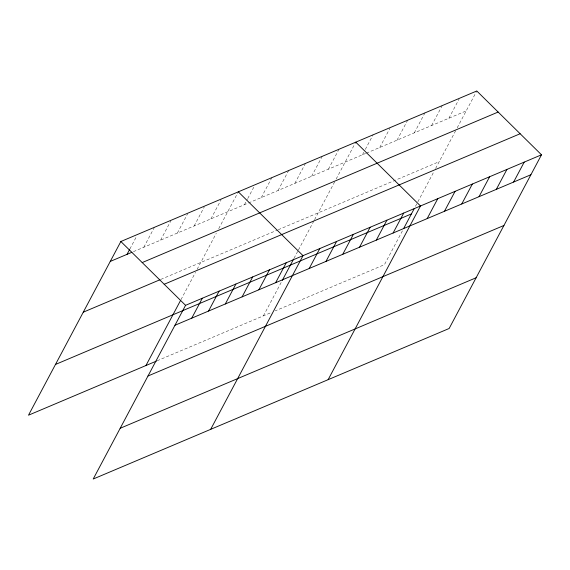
<?xml version="1.0" encoding="UTF-8"?>
<svg xmlns="http://www.w3.org/2000/svg" width="570" height="570" viewBox="0 0 570 570"><rect width="100%" height="100%" fill="white"/><g stroke="black" fill="none" stroke-linecap="round" stroke-linejoin="round"><path stroke-width="0.43" stroke-dasharray="2.85 2.14" d="M129.889 248.976L136.408 236.714M143.811 247.252L154.413 227.316M160.59 240.155L170.786 220.989M177.37 233.059L187.566 213.893M194.149 225.962L204.345 206.796M210.929 218.866L221.124 199.7M180.996 299.628L195.496 272.353M197.106 269.325L216.265 233.294M218.716 228.677L238.31 191.834M244.494 204.673L247.344 199.308M247.751 198.538L254.683 185.507M261.274 197.576L271.869 177.641M278.053 190.48L288.648 170.544M294.833 183.383L305.427 163.448M311.612 176.287L322.207 156.351M328.391 169.19L338.993 149.255M263.418 315.851L281.402 282.022M294.02 258.288L298.053 250.715M298.452 249.959L314.163 220.412M314.569 219.649L335.36 180.548M336.179 179.008L355.773 142.158M362.456 154.784L364.907 150.181M365.313 149.418L373.058 134.848M379.748 147.473L389.937 128.307M397.034 140.163L407.636 120.227M414.326 132.846L424.921 112.917M431.611 125.535L442.213 105.607M448.904 118.225L459.092 99.059M402.42 230.843L384.436 264.672L275.203 310.864M415.445 206.354L417.461 202.564M417.86 201.809L433.977 171.506M435.587 168.471L456.378 129.369M457.197 127.83L476.791 90.979M133.423 251.641L247.686 203.319M248.484 202.984L365.605 153.451M366.389 153.123L466.189 110.915M160.783 279.4L277.44 230.066M278.238 229.731L439.214 161.652M157.149 360.789L271.277 312.524"/><path stroke-width="0.85" d="M541.5 154.805L185.564 305.328L93.209 479.021L449.146 328.491L541.5 154.805L476.791 90.979L120.854 241.509L28.5 415.195L156.344 361.131M127.032 254.341L129.476 249.745M145.956 365.52L180.59 300.39M191.741 318.167L202.343 298.231M208.527 311.07L219.122 291.135M225.307 303.974L235.902 284.038M242.086 296.877L252.681 276.949M258.865 289.781L269.46 269.852M275.645 282.684L286.24 262.756M282.221 280.483L293.621 259.051M210.672 429.345L303.019 255.659L238.31 191.834M309.204 268.491L319.806 248.563M325.983 261.395L336.585 241.466M342.762 254.298L353.364 234.37M359.542 247.202L370.144 227.273M376.321 240.113L386.923 220.177M393.101 233.016L403.703 213.08M403.646 228.534L414.233 208.627M328.128 379.67L420.482 205.984L355.773 142.158M427.172 218.602L437.767 198.673M444.457 211.292L455.059 191.363M461.75 203.982L472.345 184.053M479.035 196.671L489.637 176.736M496.328 189.361L506.922 169.425M513.613 182.051L524.215 162.115M110.252 261.438L131.827 252.318M142.208 262.57L498.144 112.041M83.277 312.182L159.985 279.742M164.21 284.266L520.146 133.743M55.475 364.458L411.412 213.928M174.962 325.263L530.898 174.741M147.986 376.001L503.923 225.478M120.192 428.277L476.128 277.754M120.854 241.509L185.564 305.328"/></g></svg>
